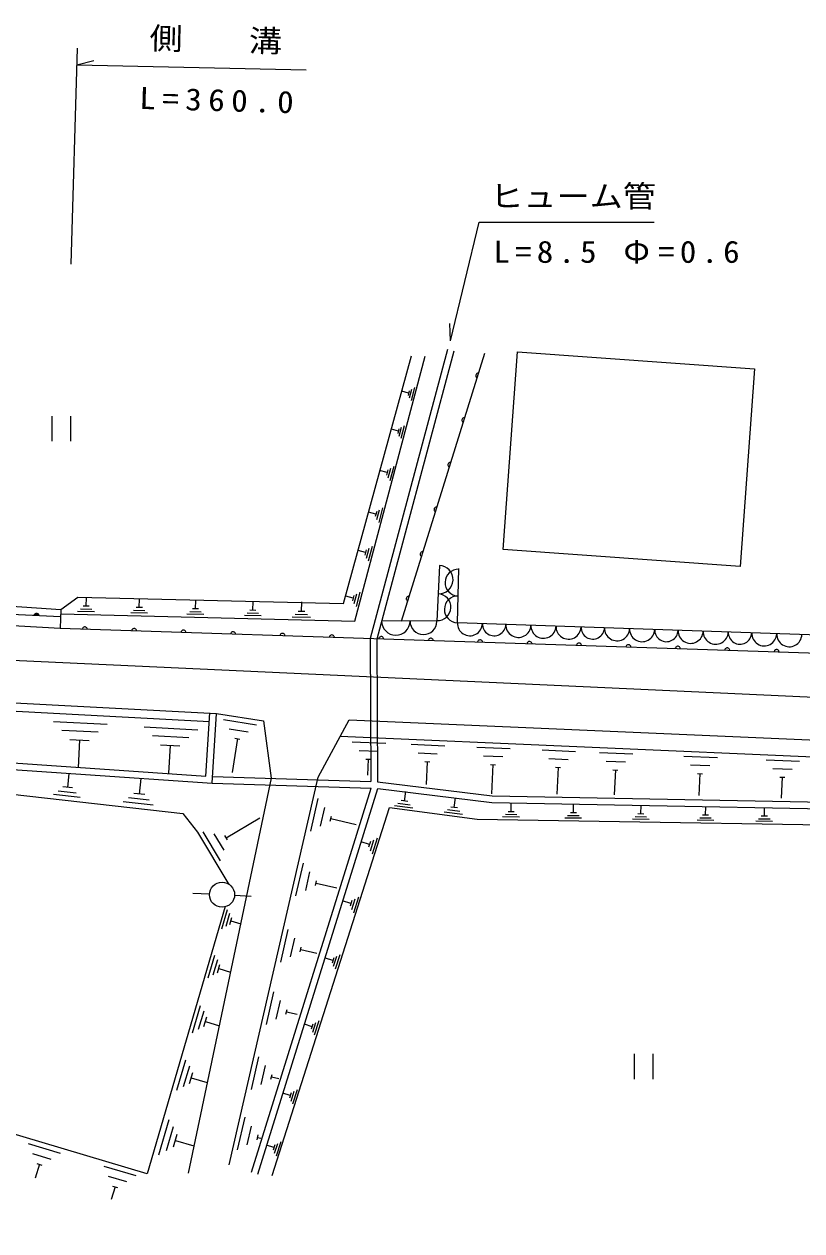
# Model space of a CAD drawing. Units: millimetres, scale not verified. Extents: x 40000 to 680000, y 20000 to 380000.
# Drawn here: x 87351 to 133826, y 241188 to 313321 of the extents above; entities that cross this region are included whole.
import ezdxf
from ezdxf.enums import TextEntityAlignment as Align

# ---------------------------------------------------------------- set-up
doc = ezdxf.new("R2010")
doc.units = ezdxf.units.MM
doc.header["$LTSCALE"] = 1000
doc.layers.add('M-BGD', color=7, linetype='Continuous', lineweight=25)
doc.styles.add('ＭＳ ゴシック', font='')
doc.styles.get('ＭＳ ゴシック').set_extended_font_data('MS Gothic')

msp = doc.modelspace()

# ---------------------------------------------------------------- linework, layer by layer
at = {"layer": 'M-BGD'}
for p, q in [((90152, 298978), (90531, 311893)), ((90502, 310893), (91508, 311151)), ((90502, 310893), (104206, 310588)), ((112820, 294395), (112784, 295432)), ((112643, 293876), (108032, 276605)), ((113030, 293773), (108432, 276553)), ((109897, 277642), (114884, 293655)), ((110381, 290974), (110521, 291500)), ((110677, 291591), (110472, 290818)), ((110327, 291270), (109925, 291376)), ((110364, 291409), (110290, 291131)), ((89000, 289883), (89000, 288383)), ((90140, 288383), (90140, 289883)), ((110063, 289316), (109858, 288542)), ((109713, 288994), (109311, 289101)), ((109750, 289134), (109676, 288855)), ((109767, 288699), (109906, 289225)), ((109048, 286524), (108596, 286644)), ((109089, 286681), (109006, 286367)), ((109109, 286191), (109266, 286783)), ((109442, 286885), (109211, 286015)), ((108437, 283704), (108594, 284296)), ((108770, 284398), (108540, 283528)), ((108376, 284037), (107924, 284156)), ((108418, 284193), (108335, 283880)), ((108148, 282093), (107917, 281223)), ((107754, 281731), (107302, 281851)), ((107796, 281888), (107713, 281575)), ((107815, 281399), (107972, 281990)), ((112170, 280969), (112012, 277624)), ((113241, 277537), (113326, 280783)), ((69061, 279794), (89551, 278322)), ((107061, 279169), (106978, 278855)), ((107081, 278679), (107237, 279271)), ((107413, 279373), (107183, 278503)), ((69342, 278873), (89531, 277909)), ((91237, 278520), (90877, 278529)), ((91057, 278525), (91070, 279045)), ((94414, 278443), (94054, 278452)), ((94234, 278447), (94247, 278967)), ((97589, 278365), (97602, 278885)), ((101021, 278281), (101034, 278801)), ((103921, 278208), (103936, 278780)), ((107020, 279012), (106567, 279132)), ((88228, 277989), (87952, 278002)), ((87959, 278020), (88223, 278007)), ((88217, 278026), (87966, 278038)), ((87985, 278055), (88200, 278045)), ((88183, 278063), (88003, 278072)), ((88034, 278088), (88154, 278083)), ((89551, 278322), (89498, 277211)), ((91549, 278193), (90549, 278218)), ((90713, 278374), (91393, 278356)), ((94725, 278115), (93726, 278140)), ((93890, 278296), (94570, 278279)), ((98081, 278033), (97081, 278058)), ((97245, 278214), (97925, 278197)), ((97769, 278361), (97409, 278370)), ((101513, 277949), (100513, 277974)), ((100677, 278130), (101357, 278113)), ((101201, 278277), (100841, 278286)), ((104462, 277843), (103363, 277870)), ((103543, 278042), (104291, 278023)), ((104119, 278203), (103723, 278213)), ((89498, 277211), (142654, 275473)), ((112012, 277624), (108726, 277652)), ((142621, 276525), (113241, 277537)), ((108032, 276605), (108060, 268055)), ((108432, 276553), (108460, 268034)), ((65734, 276255), (144661, 272617)), ((72854, 272977), (98419, 271644)), ((89112, 271640), (92308, 271473)), ((94528, 271313), (97724, 271147)), ((99262, 271753), (101238, 271442)), ((91770, 270989), (89597, 271102)), ((90082, 270564), (91232, 270504)), ((90657, 270534), (90570, 268872)), ((97186, 270662), (95013, 270775)), ((99604, 271193), (100740, 271015)), ((100095, 270610), (99776, 268586)), ((99946, 270633), (100243, 270587)), ((106239, 270760), (144503, 269094)), ((95497, 270237), (96648, 270177)), ((96072, 270207), (95986, 268546)), ((106959, 270428), (108957, 270341)), ((107362, 269910), (108511, 269860)), ((110487, 270274), (112485, 270187)), ((114406, 270104), (116404, 270017)), ((118301, 269934), (120299, 269847)), ((121726, 269785), (123725, 269698)), ((107765, 269392), (108065, 269379)), ((107915, 269385), (107873, 268424)), ((110890, 269756), (112039, 269706)), ((111293, 269238), (111592, 269225)), ((111443, 269232), (111383, 267862)), ((114809, 269586), (115958, 269536)), ((115212, 269068), (115512, 269055)), ((115362, 269061), (115286, 267318)), ((118704, 269416), (119853, 269366)), ((122129, 269267), (123278, 269217)), ((126777, 269565), (128775, 269478)), ((131696, 269351), (133694, 269264)), ((89956, 267693), (90050, 268520)), ((98599, 268345), (108060, 268055)), ((119107, 268898), (119406, 268885)), ((119257, 268892), (119187, 267293)), ((122532, 268749), (122832, 268736)), ((122682, 268743), (122617, 267252)), ((127180, 269047), (128328, 268997)), ((127582, 268529), (127882, 268516)), ((127732, 268523), (127675, 267208)), ((132099, 268833), (133248, 268783)), ((90242, 267661), (89670, 267725)), ((94237, 267301), (94342, 268231)), ((98587, 267946), (108085, 267654)), ((100928, 244699), (108085, 267654)), ((101310, 244580), (108495, 267626)), ((132501, 268315), (132801, 268302)), ((132651, 268309), (132596, 267045)), ((90694, 267095), (89104, 267274)), ((89387, 267500), (90468, 267378)), ((93597, 267083), (94813, 266946)), ((94559, 267265), (93915, 267337)), ((104478, 265078), (104926, 267028)), ((110274, 266853), (109882, 266905)), ((110078, 266879), (110153, 267446)), ((113045, 266498), (113121, 267065)), ((95067, 266628), (93278, 266830)), ((105061, 265381), (105318, 266501)), ((110576, 266457), (109486, 266603)), ((109684, 266754), (110425, 266655)), ((113544, 266076), (112453, 266222)), ((112651, 266373), (113393, 266274)), ((113241, 266472), (112849, 266524)), ((116631, 266239), (116271, 266245)), ((116451, 266242), (116460, 266762)), ((120351, 266175), (119991, 266181)), ((120171, 266178), (120179, 266698)), ((124211, 266108), (124219, 266628)), ((128076, 266042), (128084, 266562)), ((131584, 265981), (131592, 266501)), ((99430, 264686), (101428, 265881)), ((105643, 265683), (105710, 265975)), ((105677, 265829), (107188, 265482)), ((116946, 265914), (115946, 265930)), ((116109, 266087), (116789, 266077)), ((120666, 265850), (119666, 265866)), ((119829, 266023), (120509, 266013)), ((124706, 265780), (123706, 265796)), ((123869, 265954), (124549, 265943)), ((124391, 266106), (124031, 266111)), ((128571, 265714), (127571, 265730)), ((127734, 265887), (128414, 265876)), ((128256, 266039), (127896, 266045)), ((132079, 265653), (131079, 265669)), ((131242, 265827), (131922, 265816)), ((131764, 265979), (131404, 265984)), ((99085, 263314), (98058, 265031)), ((99296, 263936), (98706, 264923)), ((99507, 264557), (99353, 264815)), ((107993, 264287), (107497, 264445)), ((108047, 264458), (107938, 264115)), ((108042, 263914), (108248, 264562)), ((108449, 264666), (108145, 263713)), ((103594, 261224), (104041, 263174)), ((104176, 261527), (104433, 262647)), ((104758, 261829), (104826, 262121)), ((104792, 261975), (106041, 261688)), ((98430, 261312), (97431, 261351)), ((99929, 261247), (100927, 261201)), ((107337, 261139), (107033, 260187)), ((99159, 259247), (99495, 260399)), ((106880, 260760), (106384, 260918)), ((106935, 260932), (106825, 260589)), ((106929, 260388), (107136, 261035)), ((99625, 260161), (99397, 259378)), ((99635, 259509), (99756, 259923)), ((99696, 259716), (100295, 259542)), ((102683, 257257), (103130, 259206)), ((103265, 257559), (103523, 258680)), ((98352, 256314), (98743, 257658)), ((103848, 257862), (103915, 258154)), ((103881, 258008), (104847, 257786)), ((105846, 257016), (106032, 257599)), ((106213, 257692), (105940, 256835)), ((98896, 257380), (98629, 256466)), ((98907, 256619), (99048, 257103)), ((98978, 256861), (99677, 256657)), ((105802, 257351), (105356, 257493)), ((105851, 257505), (105753, 257197)), ((101828, 253532), (102275, 255481)), ((97420, 253032), (97895, 254664)), ((102410, 253834), (102668, 254955)), ((98080, 254327), (97757, 253217)), ((98094, 253402), (98265, 253990)), ((102993, 254137), (103060, 254429)), ((103026, 254283), (103667, 254136)), ((98180, 253696), (99029, 253449)), ((104553, 253393), (104108, 253536)), ((104603, 253548), (104504, 253239)), ((104598, 253058), (104784, 253641)), ((104965, 253735), (104691, 252877)), ((123797, 251761), (123797, 250261)), ((124937, 250261), (124937, 251761)), ((96485, 249591), (97017, 251415)), ((97223, 251038), (96862, 249798)), ((100935, 249644), (101383, 251593)), ((101518, 249946), (101775, 251067)), ((97239, 250005), (97430, 250661)), ((97335, 250333), (98283, 250057)), ((102100, 250248), (102167, 250541)), ((102134, 250395), (102579, 250293)), ((103667, 249622), (103393, 248765)), ((103256, 249281), (102810, 249423)), ((103305, 249435), (103207, 249127)), ((103300, 248946), (103486, 249529)), ((95408, 245727), (96023, 247840)), ((100105, 246027), (100553, 247976)), ((100688, 246329), (100945, 247450)), ((96263, 247403), (95845, 245967)), ((96281, 246207), (96502, 246967)), ((101270, 246631), (101337, 246924)), ((101304, 246778), (101492, 246734)), ((87586, 246408), (89503, 245837)), ((96392, 246587), (97490, 246267)), ((102274, 246170), (101829, 246312)), ((102324, 246324), (102225, 246016)), ((102318, 245835), (102505, 246418)), ((102686, 246511), (102412, 245654)), ((87851, 245808), (88953, 245480)), ((88259, 245165), (88013, 244336)), ((88116, 245207), (88403, 245122)), ((92110, 245061), (94027, 244490)), ((92375, 244460), (93477, 244132)), ((92783, 243817), (92558, 243061)), ((92639, 243860), (92927, 243774))]:
    msp.add_line(p, q, dxfattribs=at)
for points in [[(112820, 294395), (114538, 301479), (125004, 301479)], [(89539, 278064), (107120, 277624), (111318, 293466)], [(89551, 278322), (90553, 279076), (106426, 278697), (110497, 293498)], [(114513, 292464), (114475, 292463), (114441, 292455), (114403, 292435), (114377, 292412), (114355, 292381), (114341, 292335), (114341, 292297), (114350, 292263), (114369, 292226), (114393, 292200), (114424, 292178)], [(113682, 289795), (113644, 289795), (113610, 289786), (113572, 289767), (113546, 289743), (113524, 289712), (113510, 289667), (113510, 289629), (113519, 289595), (113538, 289557), (113562, 289531), (113592, 289509)], [(112851, 287126), (112813, 287126), (112779, 287117), (112741, 287098), (112715, 287074), (112693, 287044), (112679, 286998), (112679, 286960), (112688, 286926), (112707, 286888), (112731, 286862), (112761, 286840)], [(112020, 284458), (111982, 284457), (111948, 284449), (111910, 284429), (111884, 284406), (111862, 284375), (111847, 284329), (111848, 284291), (111856, 284257), (111876, 284219), (111900, 284193), (111930, 284171)], [(111188, 281789), (111150, 281788), (111116, 281780), (111079, 281760), (111053, 281737), (111031, 281706), (111016, 281660), (111017, 281622), (111025, 281588), (111045, 281551), (111068, 281524), (111099, 281502)], [(110357, 279120), (110319, 279119), (110285, 279111), (110248, 279091), (110222, 279068), (110200, 279037), (110185, 278991), (110186, 278953), (110194, 278919), (110214, 278882), (110237, 278856), (110268, 278833)], [(65835, 278350), (69339, 278348), (89498, 277211)], [(91124, 277158), (91113, 277194), (91096, 277225), (91067, 277256), (91038, 277275), (91002, 277288), (90954, 277290), (90918, 277279), (90887, 277262), (90857, 277233), (90838, 277203), (90824, 277168)], [(94077, 277061), (94067, 277098), (94050, 277128), (94021, 277159), (93991, 277178), (93956, 277191), (93908, 277193), (93871, 277182), (93841, 277165), (93810, 277136), (93791, 277107), (93777, 277071)], [(97030, 276965), (97020, 277001), (97003, 277032), (96974, 277063), (96944, 277082), (96909, 277095), (96861, 277096), (96824, 277086), (96794, 277069), (96763, 277040), (96744, 277010), (96731, 276975)], [(99984, 276868), (99973, 276905), (99956, 276935), (99927, 276966), (99897, 276985), (99862, 276998), (99814, 277000), (99777, 276989), (99747, 276972), (99716, 276943), (99697, 276914), (99684, 276878)], [(102937, 276772), (102926, 276808), (102909, 276839), (102880, 276870), (102850, 276889), (102815, 276902), (102767, 276903), (102731, 276892), (102700, 276875), (102669, 276846), (102650, 276817), (102637, 276781)], [(105890, 276675), (105879, 276711), (105862, 276742), (105833, 276773), (105804, 276792), (105768, 276805), (105720, 276807), (105684, 276796), (105653, 276779), (105622, 276750), (105603, 276721), (105590, 276685)], [(108843, 276579), (108832, 276615), (108815, 276646), (108786, 276676), (108757, 276695), (108721, 276709), (108673, 276710), (108637, 276699), (108606, 276682), (108575, 276653), (108556, 276624), (108543, 276588)], [(111796, 276482), (111785, 276518), (111768, 276549), (111739, 276580), (111710, 276599), (111674, 276612), (111626, 276614), (111590, 276603), (111559, 276586), (111528, 276557), (111509, 276527), (111496, 276492)], [(114749, 276385), (114738, 276422), (114721, 276452), (114692, 276483), (114663, 276502), (114627, 276516), (114579, 276517), (114543, 276506), (114512, 276489), (114481, 276460), (114462, 276431), (114449, 276395)], [(117702, 276289), (117691, 276325), (117674, 276356), (117645, 276387), (117616, 276406), (117580, 276419), (117532, 276421), (117496, 276410), (117466, 276393), (117435, 276364), (117416, 276334), (117402, 276299)], [(120655, 276192), (120645, 276229), (120628, 276259), (120599, 276290), (120569, 276309), (120534, 276322), (120486, 276324), (120449, 276313), (120419, 276296), (120388, 276267), (120369, 276238), (120356, 276202)], [(123609, 276096), (123598, 276132), (123581, 276163), (123552, 276194), (123522, 276213), (123487, 276226), (123439, 276227), (123402, 276217), (123372, 276200), (123341, 276171), (123322, 276141), (123309, 276106)], [(126562, 275999), (126551, 276036), (126534, 276066), (126505, 276097), (126475, 276116), (126440, 276129), (126392, 276131), (126355, 276120), (126325, 276103), (126294, 276074), (126275, 276045), (126262, 276009)], [(129515, 275903), (129504, 275939), (129487, 275970), (129458, 276001), (129429, 276020), (129393, 276033), (129345, 276034), (129309, 276023), (129278, 276006), (129247, 275977), (129228, 275948), (129215, 275912)], [(132468, 275806), (132457, 275842), (132440, 275873), (132411, 275904), (132382, 275923), (132346, 275936), (132298, 275938), (132262, 275927), (132231, 275910), (132200, 275881), (132181, 275852), (132168, 275816)], [(71905, 269223), (72413, 273501), (98850, 272122), (101655, 271680), (102112, 268251), (97156, 244644)], [(72894, 270682), (74119, 269623), (98587, 267946), (98850, 272122)], [(73050, 271077), (74279, 270013), (98213, 268372), (98450, 272147)], [(99594, 245139), (104913, 268315), (106769, 271737), (144844, 270080)], [(72390, 269069), (75104, 268204), (84510, 267525), (96837, 266132), (97720, 265012), (99580, 261902)], [(108460, 268034), (115327, 267185), (144646, 266641)], [(108495, 267626), (115299, 266785), (144638, 266241)], [(102170, 244492), (109193, 266489), (114417, 265793), (143611, 265328), (144482, 251979), (146455, 248613), (146525, 242406), (139838, 241188)], [(99355, 260568), (94707, 244600), (64644, 253555)]]:
    msp.add_lwpolyline(points, dxfattribs=at)
for points in [[(130144, 280909), (115981, 281921), (116825, 293726), (130987, 292714)], [(87939, 277985), (87953, 278020), (87972, 278049), (88004, 278078), (88034, 278094), (88071, 278105), (88119, 278102), (88154, 278089), (88183, 278069), (88212, 278038), (88229, 278007), (88239, 277971)]]:
    msp.add_lwpolyline(points, close=True, dxfattribs=at)
msp.add_circle((99179, 261282), 750, dxfattribs=at)
for centre, radius, start, end in [((112130, 280120), 850, 267.29937, 87.29937), ((113304, 279936), 800, 88.51213, 268.51213), ((112052, 278472), 800, 267.29937, 87.29937), ((113262, 278337), 800, 88.51213, 268.51213), ((109562, 277645), 850, 179.50304, 359.50304), ((111212, 277631), 800, 179.50304, 359.50304), ((113988, 277511), 750, 178.0279, 358.0279), ((115437, 277461), 700, 178.0279, 358.0279), ((116886, 277411), 750, 178.0279, 358.0279), ((118385, 277360), 750, 178.0279, 358.0279), ((119884, 277308), 750, 178.0279, 358.0279), ((121333, 277258), 700, 178.0279, 358.0279), ((122783, 277208), 750, 178.0279, 358.0279), ((124282, 277157), 750, 178.0279, 358.0279), ((125731, 277107), 700, 178.0279, 358.0279), ((127180, 277057), 750, 178.0279, 358.0279), ((128679, 277005), 750, 178.0279, 358.0279), ((130128, 276956), 700, 178.0279, 358.0279), ((131577, 276906), 750, 178.0279, 358.0279), ((133076, 276854), 750, 178.0279, 358.0279)]:
    msp.add_arc(centre, radius, start, end, dxfattribs=at)

# ---------------------------------------------------------------- texts
at = {"layer": 'M-BGD', "style": 'ＭＳ ゴシック', "width": 1.1}
msp.add_text('側\u3000\u3000溝', height=1320, rotation=358.6, dxfattribs=at).set_placement((94816, 311433), align=Align.BOTTOM_LEFT)
msp.add_text('ヒューム管', height=1320, dxfattribs=at).set_placement((115204, 301979), align=Align.BOTTOM_LEFT)
at = {"layer": 'M-BGD', "insert": (94218, 308232), "char_height": 1320, "attachment_point": 7, "rotation": 358.4, "style": 'ＭＳ ゴシック'}
msp.add_mtext('\\T1.39;\\W1.1;L=360.0', dxfattribs=at)
at = {"layer": 'M-BGD', "insert": (115396, 299010), "char_height": 1320, "attachment_point": 7, "style": 'ＭＳ ゴシック'}
msp.add_mtext('\\T1.31;\\W1.1;L=8.5\\~Φ=0.6', dxfattribs=at)

doc.saveas('drawing.dxf')
